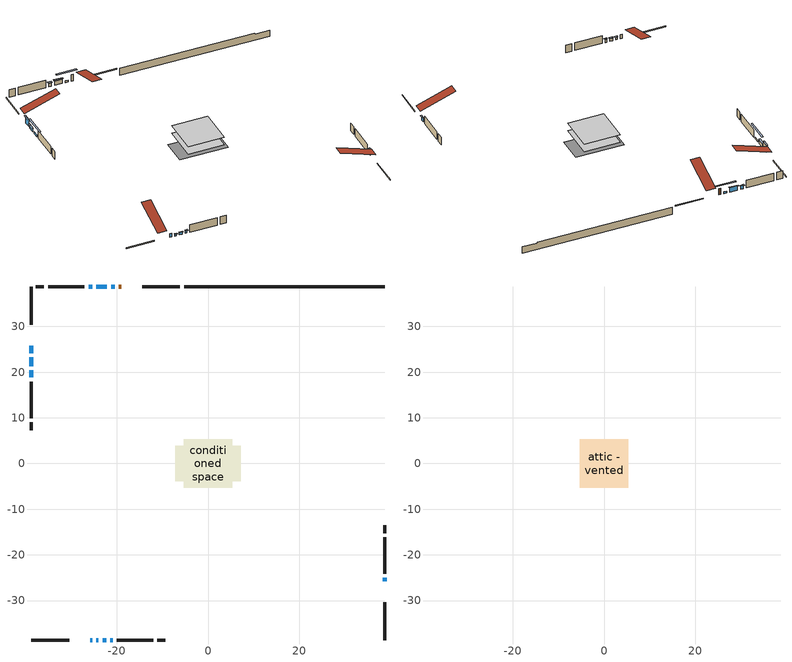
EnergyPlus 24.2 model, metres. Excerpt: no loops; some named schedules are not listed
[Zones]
conditioned space
 floor adiabatic (AdiabaticFloorConstruction): -5.32,-5.32 -5.32,5.32 5.32,5.32 5.32,-5.32 z0.46
 floor foundation (Slab1 construction): -7.12,-3.85 -7.12,3.85 7.12,3.85 7.12,-3.85 z-1.83
 wall outside (RimJoist1 construction): -6.17,38.65 -14.4,38.65 / -38.65,-38.65 -30.42,-38.65 / -38.65,38.65 -38.65,30.42 / 38.65,-38.65 38.65,-30.42 z0.46:0.76
 wall outside (AdiabaticWallConstruction 1): -18.99,38.65 -19.52,38.65 z0.46:2.49
 wall outside (AdiabaticWallConstruction): -25.83,-38.65 -25.37,-38.65 z0.46:1.68; -38.65,25.83 -38.65,24.16 z0.46:2.65; -38.65,23.23 -38.65,21.29 / -25.36,38.65 -26.12,38.65 z0.46:1.53; -20.45,38.65 -21.21,38.65 / -38.65,20.37 -38.65,18.84 z0.46:1.02; 38.65,-25.83 38.65,-25.07 / -22.14,38.65 -24.43,38.65 z0.46:1.83; -24.45,-38.65 -23.99,-38.65 z0.46:1.07; -23.06,-38.65 -22.3,-38.65 z0.46:1.22; -21.37,-38.65 -20.91,-38.65 z0.46:1.32
 wall outside (Wall1 construction): -27.05,38.65 -35,38.65 / -19.98,-38.65 -12.03,-38.65 / -38.65,17.91 -38.65,9.96 / 38.65,-24.14 38.65,-16.19 z0.46:2.9
 wall outside (Wall2 construction): -35.93,38.65 -37.72,38.65 / -11.1,-38.65 -9.31,-38.65 / -38.65,9.03 -38.65,7.24 / 38.65,-15.26 38.65,-13.47 z0.46:2.9
 wall foundation (FoundationWall1 construction): -5.24,38.65,-1.83 -5.24,38.65,0.46 34.26,38.65,0.46 34.26,38.65,0.17 38.65,38.65,0.17 38.65,38.65,-1.83
 window (WindowConstruction 8): -25.83,-38.65 -25.38,-38.65 z0.46:1.68
 window (WindowConstruction 6): -38.65,25.83 -38.65,24.16 z0.46:2.65
 window (WindowConstruction 7): -38.65,23.23 -38.65,21.3 z0.46:1.53
 window (WindowConstruction 9): -20.45,38.65 -21.21,38.65 z0.46:1.02
 window (WindowConstruction 10): -38.65,20.37 -38.65,18.84 z0.46:1.02
 window (WindowConstruction): 38.65,-25.83 38.65,-25.07 z0.46:1.83
 window (WindowConstruction 1): -22.14,38.65 -24.43,38.65 z0.46:1.83
 window (WindowConstruction 2): -25.36,38.65 -26.12,38.65 z0.46:1.53
 window (WindowConstruction 3): -24.45,-38.65 -23.99,-38.65 z0.46:1.07
 window (WindowConstruction 4): -23.06,-38.65 -22.3,-38.65 z0.46:1.22
 window (WindowConstruction 5): -21.37,-38.65 -20.91,-38.65 z0.46:1.32
 door (Door): -18.99,38.65 -19.52,38.65 z0.46:2.49
 ceiling adiabatic (AdiabaticFloorConstruction): 5.32,-5.32 5.32,5.32 -5.32,5.32 -5.32,-5.32 z0.46
attic - vented
 floor to conditioned space (Floor1 construction Reversed): -5.32,-5.32 -5.32,5.32 5.32,5.32 5.32,-5.32 z2.9
 roof outside (Roof1 construction): -18.06,38.65,2.9 -18.06,28.29,6.35 -15.33,28.29,6.35 -15.33,38.65,2.9; -26.76,-38.65,2.9 -26.76,-28.29,6.35 -29.49,-28.29,6.35 -29.49,-38.65,2.9; -38.65,26.76,2.9 -28.29,26.76,6.35 -28.29,29.49,6.35 -38.65,29.49,2.9; 38.65,-26.76,2.9 28.29,-26.76,6.35 28.29,-29.49,6.35 38.65,-29.49,2.9
shading: -38.65,23.95 -38.65,26.03 -39.06,26.03 -39.06,23.95 z2.85; -38.65,21.09 -38.65,23.43 -39.06,23.43 -39.06,21.09 z1.73; -23.85,38.65 -17.81,38.65 -17.81,39.06 -23.85,39.06 z3.66; -38.65,16.2 -38.65,23.01 -39.06,23.01 -39.06,16.2 z3.66; 38.65,-24.87 38.65,-26.03 39.06,-26.03 39.06,-24.87 z2.03; -24.63,38.65 -21.94,38.65 -21.94,39.06 -24.63,39.06 z2.03; -26.32,38.65 -25.16,38.65 -25.16,39.06 -26.32,39.06 z1.73; -23.79,-38.65 -24.65,-38.65 -24.65,-39.06 -23.79,-39.06 z1.27; -22.1,-38.65 -23.26,-38.65 -23.26,-39.06 -22.1,-39.06 z1.42; -20.71,-38.65 -21.57,-38.65 -21.57,-39.06 -20.71,-39.06 z1.52
[Building]
Building 1: Terrain=Suburbs
[Site:Location]
Toronto City Centre_ON: Latitude {deg}=43.63; Longitude {deg}=-79.39; Time Zone {hr}=-5; Elevation {m}=77; Keep Site Location Information=Yes
[Site:GroundTemperature:Shallow]
5.01852, 3.26908, 3.12898, 3.95918, 7.29196, 10.6092, 13.4851, 15.3069, 15.4617, 13.9799, 11.1774, 7.9619
[Site:WaterMainsTemperature]
Calculation Method=Schedule; Temperature Schedule=mains temperature schedule
[Material] Roughness=Rough; Thermal Absorptance=0.9
Name | Thickness {m} | Conductivity {W/m-K} | Density {kg/m3} | Specific Heat {J/kg-K} | Solar Absorptance | Visible Absorptance
asphalt or fiberglass shingles | 0.00635 | 0.162714 | 1121.4 | 1465.45 | 0.4 | 0.4
ceiling loosefill ins | 0.169333 | 0.0480833 | 16.02 | 1046.75 | 0.7 | 0.7
ceiling stud and cavity | 0.1397 | 0.0946744 | 65.682 | 1177.47 | 0.7 | 0.7
concrete 4.0 in. | 0.1016 | 1.803125 | 2242.8 | 837.4 | 0.7 | 0.7
concrete 8.0 in. | 0.2032 | 1.803125 | 2242.8 | 837.4 | 0.7 | 0.7
door material | 0.04445 | 0.053851 | 512.64 | 1214.23 | 0.7 | 0.7
exterior vertical ins | 0.0363136 | 0.029427 | 32.04 | 1214.23 | 0.7 | 0.7
floor covering | 0.0127 | 0.0433444 | 54.468 | 1339.84 | 0.6 | 0.6
floor rigid ins; wall rigid ins | 0.512978 | 0.029427 | 32.04 | 1214.23 | 0.7 | 0.7
floor stud and cavity | 0.1397 | 1.75129 | 37.0049 | 1207.88 | 0.7 | 0.7
furniture material conditioned space 1 | 0.1524 | 0.115458 | 640.8 | 1214.23 | 0.6 | 0.6
gypsum board | 0.0127 | 0.160291 | 801 | 837.4 | 0.6 | 0.6
gypsum board 1 | 0.0127 | 0.160291 | 801 | 837.4 | 0.7 | 0.7
osb sheathing 0.5 in. | 0.0127 | 0.115458 | 512.64 | 1214.23 | 0.7 | 0.7
osb sheathing 0.75 in. | 0.01905 | 0.115458 | 512.64 | 1214.23 | 0.7 | 0.7
osb sheathing 2.0 in. | 0.0508 | 0.115458 | 512.64 | 1214.23 | 0.7 | 0.7
rim joist rigid ins | 0.051816 | 0.029427 | 32.04 | 1214.23 | 0.7 | 0.7
rim joist stud and cavity | 0.0508 | 0.268173 | 125.044 | 1163.47 | 0.6 | 0.6
wall stud and cavity | 0.1397 | 0.0817079 | 139.0536 | 1170.24 | 0.7 | 0.7
wall stud and cavity 1 | 0.1397 | 0.0910889 | 139.0536 | 1170.24 | 0.7 | 0.7
wall stud and cavity 2 | 0.0889 | 0.380278 | 52.3479 | 1209.89 | 0.7 | 0.7
wall stud and cavity 3 | 0.0889 | 0.391764 | 83.0341 | 1211.67 | 0.7 | 0.7
wood siding | 0.0254 | 0.102417 | 544.68 | 1172.36 | 0.4 | 0.4
wood siding 1; wood siding 2; wood siding 3 | 0.0254 | 0.102417 | 544.68 | 1172.36 | 0.7 | 0.7
[WindowMaterial:SimpleGlazingSystem]
Name | U-Factor {W/m2-K} | Solar Heat Gain Coefficient
WindowMaterial | 2.99685 | 0.53
WindowMaterial 1 | 3.01672 | 0.51
WindowMaterial 2 | 3.07407 | 0.36
WindowMaterial 3 | 3.05136 | 0.46
WindowMaterial 4 | 3.0542 | 0.41
WindowMaterial 5 | 2.97414 | 0.59
WindowMaterial 6 | 3.00764 | 0.53
WindowMaterial 7 | 6.74774 | 0.74
WindowMaterial 8 | 3.0559 | 0.43
[Construction]
AdiabaticFloorConstruction: floor stud and cavity, floor rigid ins, osb sheathing 0.75 in., floor covering
AdiabaticWallConstruction: wood siding 2, wall rigid ins, wall stud and cavity 2, gypsum board
AdiabaticWallConstruction 1: wood siding 3, wall rigid ins, wall stud and cavity 2, gypsum board
Door: door material
Floor1 construction Reversed: gypsum board, ceiling stud and cavity, ceiling loosefill ins
FoundationWall1 construction: concrete 8.0 in., gypsum board 1
furniture construction conditioned space 1: furniture material conditioned space 1
PartitionWallConstruction: gypsum board, wall stud and cavity 3, gypsum board
RimJoist1 construction: wood siding 1, rim joist rigid ins, osb sheathing 2.0 in., rim joist stud and cavity
Roof1 construction: asphalt or fiberglass shingles
Slab1 construction: concrete 4.0 in.
Wall1 construction: wood siding, osb sheathing 0.5 in., wall stud and cavity, gypsum board
Wall2 construction: wood siding, osb sheathing 0.5 in., wall stud and cavity 1, gypsum board
WindowConstruction; WindowConstruction 1: WindowMaterial
WindowConstruction 10; WindowConstruction 9: WindowMaterial 8
WindowConstruction 2: WindowMaterial 1
WindowConstruction 3: WindowMaterial 2
WindowConstruction 4: WindowMaterial 3
WindowConstruction 5: WindowMaterial 4
WindowConstruction 6: WindowMaterial 5
WindowConstruction 7: WindowMaterial 6
WindowConstruction 8: WindowMaterial 7
[Zone] Multiplier=1; Part of Total Floor Area=Yes
Name | Volume {m3}
attic - vented | 63.3596
conditioned space | 552.4
[Space]
Name | Zone | Volume {m3}
attic - vented 1 | attic - vented | 63.3596
conditioned space 1 | conditioned space | 552.4
[ZoneInfiltration:EffectiveLeakageArea]
infil attic - vented 1: Zone or Space=attic - vented 1; Schedule=Always On Discrete; Effective Air Leakage Area {cm2}=4760.42; Stack Coefficient=0.000240059; Wind Coefficient=1.04684e-05
[ZoneMixing]
whole house fan mix: Zone or Space=attic - vented; Schedule=Always On Continuous; Design Flow Rate Calculation Method=Flow/Zone; Design Flow Rate {m3/s}=0; Source Zone or Space=conditioned space
[SurfaceProperty:ExposedFoundationPerimeter]
Slab1: Exposed Perimeter Calculation Method=TotalExposedPerimeter; Total Exposed Perimeter {m}=43.891
[InternalMass] Zone or ZoneList=conditioned space; Space or SpaceList=conditioned space 1
Name | Construction | Surface Area {m2}
furniture mass conditioned space 1 | furniture construction conditioned space 1 | 89.12
partition wall mass | PartitionWallConstruction | 222.8
[Lights]
interior lighting: Zone or ZoneList or Space or SpaceList=conditioned space 1; Schedule=interior lighting schedule; Design Level Calculation Method=LightingLevel; Lighting Level {W}=343.2; Return Air Fraction=0; Fraction Radiant=0.6; Fraction Visible=0.2; Fraction Replaceable=1
[People]
occupants: Zone or ZoneList or Space or SpaceList=conditioned space 1; Number of People Schedule=occupants schedule; Number of People Calculation Method=People; Number of People=3; Fraction Radiant=0.314171; Sensible Heat Fraction=0.56303; Activity Level Schedule=occupants activity schedule; Carbon Dioxide Generation Rate {m3/s-W}=0; Enable ASHRAE 55 Comfort Warnings=No; Mean Radiant Temperature Calculation Type=EnclosureAveraged
[ElectricEquipment] Zone or ZoneList or Space or SpaceList=conditioned space 1; Design Level Calculation Method=EquipmentLevel
Name | Schedule | Design Level {W} | Fraction Latent | Fraction Radiant | Fraction Lost
clothes dryer | clothes dryer schedule | 140.772 | 0.015 | 0.081 | 0.85
clothes washer | clothes washer schedule | 32.1985 | 0.03 | 0.162 | 0.7
cooking range | cooking range schedule | 215.147 | 0.08 | 0.432 | 0.2
dishwasher | dishwasher schedule | 66.8632 | 0.3 | 0.18 | 0.4
fridge | fridge schedule | 72.9452 | 0 | 0.6 | 0
mech vent house fan | mech vent house fan schedule | 0.95 | 0 | 0 | 1
mech vent house fan cfis | mech vent house fan cfis schedule | 0 | 0 | 0 | 0
misc plug loads | misc plug loads schedule | 494.7 | 0.045 | 0.513 | 0.1
whole house fan | Always On Discrete | 0 | 0 | 0 | 1
[OtherEquipment] Zone or ZoneList or Space or SpaceList=conditioned space 1; Design Level Calculation Method=EquipmentLevel
Name | Fuel Type | Schedule | Design Level {W} | Fraction Latent | Fraction Radiant | Fraction Lost
clothes dryer 1 | Electricity | clothes dryer schedule | 0 | 0.015 | 0.081 | 0.85
cooking range 1 | Electricity | cooking range schedule | 0 | 0.08 | 0.432 | 0.2
general water use latent | None | general water use schedule | 62.594 | 1 | 0 | 0
general water use sensible | None | general water use schedule | -61.6891 | 0 | 0.6 | 0
mech vent house fan latent load | None | Always On Discrete | 0 | 1 | 0 | 0
mech vent house fan sensible load | None | Always On Discrete | 0 | 0 | 0 | 0
water heater energy adjustment1 | NaturalGas | Always On Discrete | 0.01 | 0 | 0 | 1
[ZoneInfiltration:DesignFlowRate] Zone or ZoneList or Space or SpaceList=conditioned space 1; Schedule=Always On Discrete; Design Flow Rate Calculation Method=Flow/Zone; Design Flow Rate {m3/s}=0
infil flow; natural vent flow; whole house fan flow
[AvailabilityManager:Scheduled]
central ac and furnace airloop Availability Manager: Schedule=Always On Discrete
[Foundation:Kiva]
Foundation Kiva 1: Initial Indoor Air Temperature {C}=18; Wall Height Above Grade {m}=0.460004; Wall Depth Below Slab {m}=0.2032; Custom Block Material Name 1=exterior vertical ins; Custom Block Depth 1 {m}=2.28999; Custom Block X Position 1 {m}=0.2159; Custom Block Z Position 1 {m}=0
[Foundation:Kiva:Settings]
Soil Conductivity {W/m-K}=0.849921; Soil Density {kg/m3}=1842.3; Soil Specific Heat {J/kg-K}=418.7; Ground Solar Absorptivity=0.9; Ground Thermal Absorptivity=0.9; Ground Surface Roughness {m}=0.03; Far-Field Width {m}=40; Deep-Ground Boundary Condition=ZeroFlux; Deep-Ground Depth {m}=40; Minimum Cell Dimension {m}=0.2; Maximum Cell Growth Coefficient=3; Simulation Timestep=Timestep
[Exterior:Lights]
exterior lighting: Schedule=exterior lighting schedule; Design Level {W}=75.6
[EnergyManagementSystem:GlobalVariable]
central_ac_and_furnace_airloop_Fan_RTF
infil_program_Qfan
infil_program_Qinf
natural_vent_program_Qnv
natural_vent_program_Qwhf
[EnergyManagementSystem:Sensor]
Name | Output:Variable or Output:Meter Index Key | Output:Variable or Output:Meter
airflow_gain | infil flow | Infiltration Sensible Heat Gain Energy
airflow_gain_1 | natural vent flow | Infiltration Sensible Heat Gain Energy
airflow_gain_2 | whole house fan flow | Infiltration Sensible Heat Gain Energy
airflow_loss | infil flow | Infiltration Sensible Heat Loss Energy
airflow_loss_1 | natural vent flow | Infiltration Sensible Heat Loss Energy
airflow_loss_2 | whole house fan flow | Infiltration Sensible Heat Loss Energy
clg_load_cond |  | Cooling:EnergyTransfer:Zone:CONDITIONED SPACE
clg_sp_s; clg_sp_s_1 | cooling setpoint | Schedule Value
clothes_dryer_exhaust_0_sch_s | clothes dryer exhaust 0 schedule | Schedule Value
cool_season | cooling season schedule | Schedule Value
htg_load_cond |  | Heating:EnergyTransfer:Zone:CONDITIONED SPACE
htg_sp_s; htg_sp_s_1 | heating setpoint | Schedule Value
ig_ee_conv | clothes dryer | Electric Equipment Convective Heating Energy
ig_ee_conv_2 | cooking range | Electric Equipment Convective Heating Energy
ig_ee_conv_4 | fridge | Electric Equipment Convective Heating Energy
ig_ee_conv_5 | misc plug loads | Electric Equipment Convective Heating Energy
ig_ee_conv_6 | whole house fan | Electric Equipment Convective Heating Energy
ig_ee_rad | clothes dryer | Electric Equipment Radiant Heating Energy
ig_ee_rad_2 | cooking range | Electric Equipment Radiant Heating Energy
ig_ee_rad_4 | fridge | Electric Equipment Radiant Heating Energy
ig_ee_rad_5 | misc plug loads | Electric Equipment Radiant Heating Energy
ig_ee_rad_6 | whole house fan | Electric Equipment Radiant Heating Energy
ig_lgt_conv | interior lighting | Lights Convective Heating Energy
ig_lgt_rad | interior lighting | Lights Radiant Heating Energy
ig_lgt_vis | interior lighting | Lights Visible Radiation Heating Energy
ig_oe_conv | clothes dryer 1 | Other Equipment Convective Heating Energy
ig_oe_conv_1 | cooking range 1 | Other Equipment Convective Heating Energy
ig_oe_conv_2 | general water use latent | Other Equipment Convective Heating Energy
ig_oe_conv_3 | general water use sensible | Other Equipment Convective Heating Energy
ig_oe_conv_4 | water heater energy adjustment1 | Other Equipment Convective Heating Energy
ig_oe_rad | clothes dryer 1 | Other Equipment Radiant Heating Energy
ig_oe_rad_1 | cooking range 1 | Other Equipment Radiant Heating Energy
ig_oe_rad_2 | general water use latent | Other Equipment Radiant Heating Energy
ig_oe_rad_3 | general water use sensible | Other Equipment Radiant Heating Energy
ig_oe_rad_4 | water heater energy adjustment1 | Other Equipment Radiant Heating Energy
ig_ppl_conv | occupants | People Convective Heating Energy
ig_ppl_rad | occupants | People Radiant Heating Energy
im_conv | furniture mass conditioned space 1 | Surface Inside Face Convection Heat Gain Energy
im_conv_1 | partition wall mass | Surface Inside Face Convection Heat Gain Energy
im_ig | furniture mass conditioned space 1 | Surface Inside Face Internal Gains Radiation Heat Gain Energy
im_ig_1 | partition wall mass | Surface Inside Face Internal Gains Radiation Heat Gain Energy
im_lgt | furniture mass conditioned space 1 | Surface Inside Face Lights Radiation Heat Gain Energy
im_lgt_1 | partition wall mass | Surface Inside Face Lights Radiation Heat Gain Energy
im_sol | furniture mass conditioned space 1 | Surface Inside Face Solar Radiation Heat Gain Energy
im_sol_1 | partition wall mass | Surface Inside Face Solar Radiation Heat Gain Energy
im_surf | furniture mass conditioned space 1 | Surface Inside Face Net Surface Thermal Radiation Heat Gain Energy
im_surf_1 | partition wall mass | Surface Inside Face Net Surface Thermal Radiation Heat Gain Energy
mv_conv | mech vent house fan | Electric Equipment Convective Heating Energy
mv_conv_1 | mech vent house fan cfis | Electric Equipment Convective Heating Energy
mv_conv_2 | mech vent house fan latent load | Other Equipment Convective Heating Energy
mv_conv_3 | mech vent house fan sensible load | Other Equipment Convective Heating Energy
mv_rad | mech vent house fan | Electric Equipment Radiant Heating Energy
mv_rad_1 | mech vent house fan cfis | Electric Equipment Radiant Heating Energy
mv_rad_2 | mech vent house fan latent load | Other Equipment Radiant Heating Energy
mv_rad_3 | mech vent house fan sensible load | Other Equipment Radiant Heating Energy
natural_vent_s | natural vent schedule | Schedule Value
out_pb_s |  | Site Outdoor Air Barometric Pressure
out_wt_s |  | Site Outdoor Air Humidity Ratio
site_vw_s |  | Site Wind Speed
ss_back_out | Window1 | Surface Window Shortwave from Zone Back Out Window Heat Transfer Rate
ss_back_out_1 | Window10 | Surface Window Shortwave from Zone Back Out Window Heat Transfer Rate
ss_back_out_10 | Window9 | Surface Window Shortwave from Zone Back Out Window Heat Transfer Rate
ss_back_out_2 | Window11 | Surface Window Shortwave from Zone Back Out Window Heat Transfer Rate
ss_back_out_3 | Window13 | Surface Window Shortwave from Zone Back Out Window Heat Transfer Rate
ss_back_out_4 | Window14 | Surface Window Shortwave from Zone Back Out Window Heat Transfer Rate
ss_back_out_5 | Window2 | Surface Window Shortwave from Zone Back Out Window Heat Transfer Rate
ss_back_out_6 | Window3 | Surface Window Shortwave from Zone Back Out Window Heat Transfer Rate
ss_back_out_7 | Window5 | Surface Window Shortwave from Zone Back Out Window Heat Transfer Rate
ss_back_out_8 | Window7 | Surface Window Shortwave from Zone Back Out Window Heat Transfer Rate
ss_back_out_9 | Window8 | Surface Window Shortwave from Zone Back Out Window Heat Transfer Rate
ss_conv | Door1 | Surface Inside Face Convection Heat Gain Energy
ss_conv_1 | Window1 | Surface Inside Face Convection Heat Gain Energy
ss_conv_10 | Window8 | Surface Inside Face Convection Heat Gain Energy
ss_conv_11 | Window9 | Surface Inside Face Convection Heat Gain Energy
ss_conv_2 | Window10 | Surface Inside Face Convection Heat Gain Energy
ss_conv_3 | Window11 | Surface Inside Face Convection Heat Gain Energy
ss_conv_4 | Window13 | Surface Inside Face Convection Heat Gain Energy
ss_conv_5 | Window14 | Surface Inside Face Convection Heat Gain Energy
ss_conv_6 | Window2 | Surface Inside Face Convection Heat Gain Energy
ss_conv_7 | Window3 | Surface Inside Face Convection Heat Gain Energy
ss_conv_8 | Window5 | Surface Inside Face Convection Heat Gain Energy
ss_conv_9 | Window7 | Surface Inside Face Convection Heat Gain Energy
ss_ig | Door1 | Surface Inside Face Internal Gains Radiation Heat Gain Energy
ss_ig_1 | Window1 | Surface Inside Face Internal Gains Radiation Heat Gain Energy
ss_ig_10 | Window8 | Surface Inside Face Internal Gains Radiation Heat Gain Energy
ss_ig_11 | Window9 | Surface Inside Face Internal Gains Radiation Heat Gain Energy
ss_ig_2 | Window10 | Surface Inside Face Internal Gains Radiation Heat Gain Energy
ss_ig_3 | Window11 | Surface Inside Face Internal Gains Radiation Heat Gain Energy
ss_ig_4 | Window13 | Surface Inside Face Internal Gains Radiation Heat Gain Energy
ss_ig_5 | Window14 | Surface Inside Face Internal Gains Radiation Heat Gain Energy
ss_ig_6 | Window2 | Surface Inside Face Internal Gains Radiation Heat Gain Energy
ss_ig_7 | Window3 | Surface Inside Face Internal Gains Radiation Heat Gain Energy
ss_ig_8 | Window5 | Surface Inside Face Internal Gains Radiation Heat Gain Energy
ss_ig_9 | Window7 | Surface Inside Face Internal Gains Radiation Heat Gain Energy
ss_lgt | Door1 | Surface Inside Face Lights Radiation Heat Gain Energy
ss_sol | Door1 | Surface Inside Face Solar Radiation Heat Gain Energy
ss_surf | Door1 | Surface Inside Face Net Surface Thermal Radiation Heat Gain Energy
ss_surf_1 | Window1 | Surface Inside Face Net Surface Thermal Radiation Heat Gain Energy
ss_surf_10 | Window8 | Surface Inside Face Net Surface Thermal Radiation Heat Gain Energy
ss_surf_11 | Window9 | Surface Inside Face Net Surface Thermal Radiation Heat Gain Energy
ss_surf_2 | Window10 | Surface Inside Face Net Surface Thermal Radiation Heat Gain Energy
ss_surf_3 | Window11 | Surface Inside Face Net Surface Thermal Radiation Heat Gain Energy
ss_surf_4 | Window13 | Surface Inside Face Net Surface Thermal Radiation Heat Gain Energy
ss_surf_5 | Window14 | Surface Inside Face Net Surface Thermal Radiation Heat Gain Energy
ss_surf_6 | Window2 | Surface Inside Face Net Surface Thermal Radiation Heat Gain Energy
ss_surf_7 | Window3 | Surface Inside Face Net Surface Thermal Radiation Heat Gain Energy
ss_surf_8 | Window5 | Surface Inside Face Net Surface Thermal Radiation Heat Gain Energy
ss_surf_9 | Window7 | Surface Inside Face Net Surface Thermal Radiation Heat Gain Energy
ss_trans_in | Window1 | Surface Window Transmitted Solar Radiation Rate
ss_trans_in_1 | Window10 | Surface Window Transmitted Solar Radiation Rate
ss_trans_in_10 | Window9 | Surface Window Transmitted Solar Radiation Rate
ss_trans_in_2 | Window11 | Surface Window Transmitted Solar Radiation Rate
ss_trans_in_3 | Window13 | Surface Window Transmitted Solar Radiation Rate
ss_trans_in_4 | Window14 | Surface Window Transmitted Solar Radiation Rate
ss_trans_in_5 | Window2 | Surface Window Transmitted Solar Radiation Rate
ss_trans_in_6 | Window3 | Surface Window Transmitted Solar Radiation Rate
ss_trans_in_7 | Window5 | Surface Window Transmitted Solar Radiation Rate
ss_trans_in_8 | Window7 | Surface Window Transmitted Solar Radiation Rate
ss_trans_in_9 | Window8 | Surface Window Transmitted Solar Radiation Rate
ss_trans_out | Window1 | Surface Inside Face Initial Transmitted Diffuse Transmitted Out Window Solar Radiation Rate
ss_trans_out_1 | Window10 | Surface Inside Face Initial Transmitted Diffuse Transmitted Out Window Solar Radiation Rate
ss_trans_out_10 | Window9 | Surface Inside Face Initial Transmitted Diffuse Transmitted Out Window Solar Radiation Rate
ss_trans_out_2 | Window11 | Surface Inside Face Initial Transmitted Diffuse Transmitted Out Window Solar Radiation Rate
ss_trans_out_3 | Window13 | Surface Inside Face Initial Transmitted Diffuse Transmitted Out Window Solar Radiation Rate
ss_trans_out_4 | Window14 | Surface Inside Face Initial Transmitted Diffuse Transmitted Out Window Solar Radiation Rate
ss_trans_out_5 | Window2 | Surface Inside Face Initial Transmitted Diffuse Transmitted Out Window Solar Radiation Rate
ss_trans_out_6 | Window3 | Surface Inside Face Initial Transmitted Diffuse Transmitted Out Window Solar Radiation Rate
ss_trans_out_7 | Window5 | Surface Inside Face Initial Transmitted Diffuse Transmitted Out Window Solar Radiation Rate
ss_trans_out_8 | Window7 | Surface Inside Face Initial Transmitted Diffuse Transmitted Out Window Solar Radiation Rate
ss_trans_out_9 | Window8 | Surface Inside Face Initial Transmitted Diffuse Transmitted Out Window Solar Radiation Rate
s_conv | Floor1 | Surface Inside Face Convection Heat Gain Energy
s_conv_1 | FoundationWall1 | Surface Inside Face Convection Heat Gain Energy
s_conv_10 | Wall1:180 | Surface Inside Face Convection Heat Gain Energy
s_conv_11 | Wall1:270 | Surface Inside Face Convection Heat Gain Energy
s_conv_12 | Wall1:90 | Surface Inside Face Convection Heat Gain Energy
s_conv_13 | Wall2:0 | Surface Inside Face Convection Heat Gain Energy
s_conv_14 | Wall2:180 | Surface Inside Face Convection Heat Gain Energy
s_conv_15 | Wall2:270 | Surface Inside Face Convection Heat Gain Energy
s_conv_16 | Wall2:90 | Surface Inside Face Convection Heat Gain Energy
s_conv_2 | inferred conditioned ceiling | Surface Inside Face Convection Heat Gain Energy
s_conv_3 | inferred conditioned floor | Surface Inside Face Convection Heat Gain Energy
s_conv_4 | RimJoist1:0 | Surface Inside Face Convection Heat Gain Energy
s_conv_5 | RimJoist1:180 | Surface Inside Face Convection Heat Gain Energy
s_conv_6 | RimJoist1:270 | Surface Inside Face Convection Heat Gain Energy
s_conv_7 | RimJoist1:90 | Surface Inside Face Convection Heat Gain Energy
s_conv_8 | Slab1 | Surface Inside Face Convection Heat Gain Energy
s_conv_9 | Wall1:0 | Surface Inside Face Convection Heat Gain Energy
s_ig | Floor1 | Surface Inside Face Internal Gains Radiation Heat Gain Energy
s_ig_1 | FoundationWall1 | Surface Inside Face Internal Gains Radiation Heat Gain Energy
s_ig_10 | Wall1:180 | Surface Inside Face Internal Gains Radiation Heat Gain Energy
s_ig_11 | Wall1:270 | Surface Inside Face Internal Gains Radiation Heat Gain Energy
s_ig_12 | Wall1:90 | Surface Inside Face Internal Gains Radiation Heat Gain Energy
s_ig_13 | Wall2:0 | Surface Inside Face Internal Gains Radiation Heat Gain Energy
s_ig_14 | Wall2:180 | Surface Inside Face Internal Gains Radiation Heat Gain Energy
s_ig_15 | Wall2:270 | Surface Inside Face Internal Gains Radiation Heat Gain Energy
s_ig_16 | Wall2:90 | Surface Inside Face Internal Gains Radiation Heat Gain Energy
s_ig_2 | inferred conditioned ceiling | Surface Inside Face Internal Gains Radiation Heat Gain Energy
s_ig_3 | inferred conditioned floor | Surface Inside Face Internal Gains Radiation Heat Gain Energy
s_ig_4 | RimJoist1:0 | Surface Inside Face Internal Gains Radiation Heat Gain Energy
